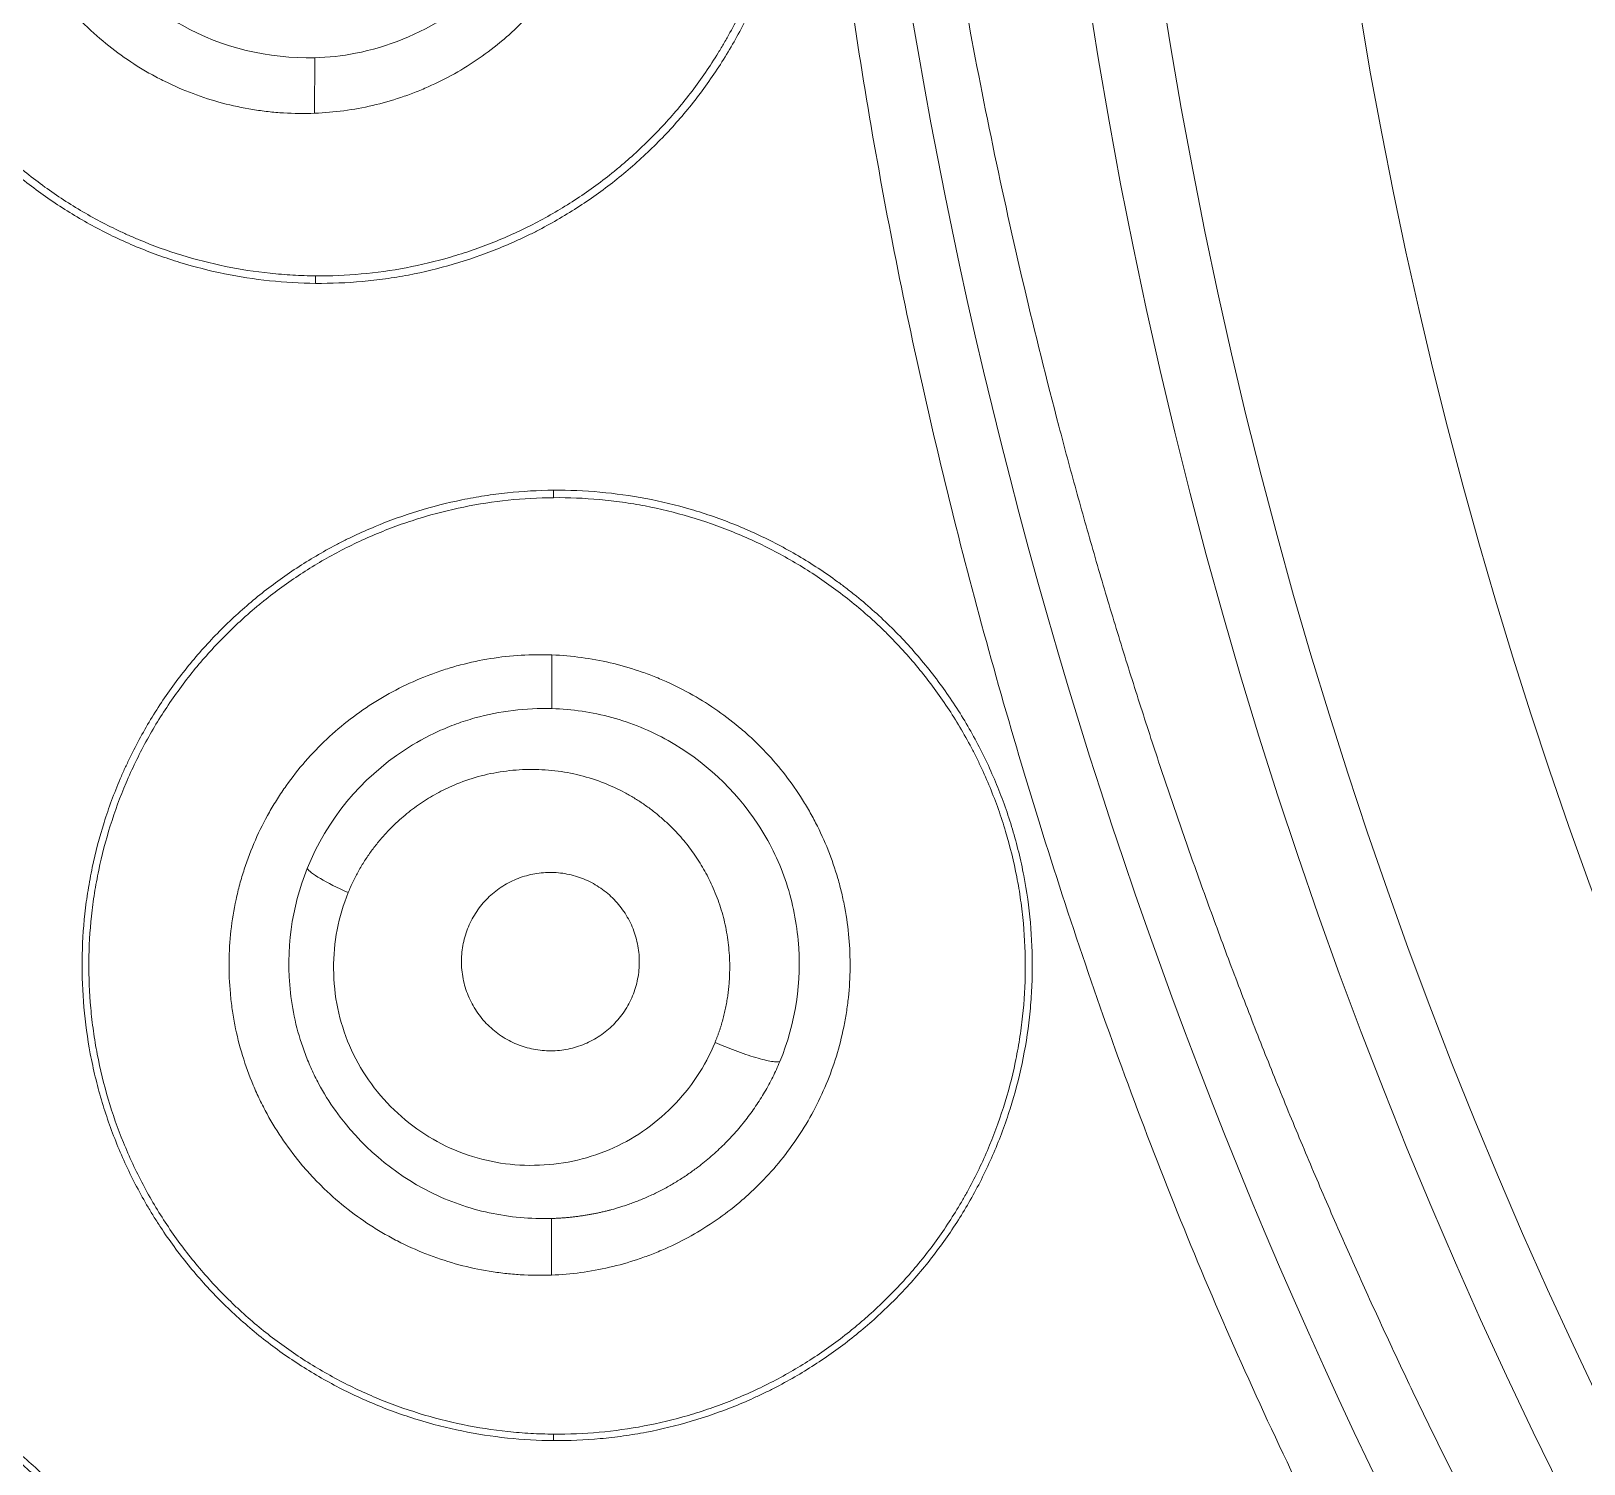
# Model space of a CAD drawing. Extents: x 541 to 1062, y 0 to 382.
# Drawn here: x 864.4 to 872.35, y 264.56 to 271.9 of the extents above; entities that cross this region are included whole.
import ezdxf

# ---------------------------------------------------------------- set-up
doc = ezdxf.new("R2010")
doc.units = 0
doc.header["$LTSCALE"] = 10
doc.header["$MEASUREMENT"] = 0
doc.layers.add('1', color=7, linetype='CONTINUOUS')

msp = doc.modelspace()

# ---------------------------------------------------------------- linework, layer by layer
at = {"layer": '1', "color": 7, "linetype": 'Continuous', "lineweight": 13}
for p, q in [((865.8493, 271.7625), (865.8491, 271.4785)), ((865.8539, 270.6068), (865.8539, 270.6452)), ((867.0731, 269.5466), (867.0731, 269.5085)), ((867.0651, 268.4281), (867.0654, 268.7026)), ((867.0624, 265.8136), (867.0621, 265.5247)), ((867.0731, 264.6764), (867.0731, 264.7095))]:
    msp.add_line(p, q, dxfattribs=at)
at = {"layer": '1', "color": 7, "linetype": 'Continuous', "lineweight": 18}
for radius, start, end in [(45.3527, 90, 267.62063), (41.2, 90, 267.35228), (41.78, 102.53337, 267.39118)]:
    msp.add_arc((895.7003, 276.0745), radius, start, end, dxfattribs=at)
at = {"layer": '1', "color": 7, "linetype": 'Continuous', "lineweight": 13}
for radius, start, end in [(26.1892, 90, 270), (25.8133, 180, 270), (24.8272, 180, 0)]:
    msp.add_arc((895.7003, 276.0745), radius, start, end, dxfattribs=at)
msp.add_ellipse((866.087, 267.504), major_axis=(-0.2776, 0.1137), ratio=0.144323, start_param=0.176548, end_param=1.390659, dxfattribs=at)
at = {"layer": '1', "color": 7, "linetype": 'Continuous', "lineweight": 18}
msp.add_rational_spline([(895.7003, 321.9703), (847.6625, 321.9703), (829.2792, 277.5891), (863.2471, 243.6212)], [1, 0.588455621577, 0.588455621577, 1], degree=3, dxfattribs=at)
at = {"layer": '1', "color": 7, "linetype": 'Continuous', "lineweight": 13}
for points, knots in [([(871.0773, 264.0636), (870.9663, 264.2865), (870.8579, 264.5106), (870.6476, 264.9618), (870.5458, 265.189), (870.2526, 265.8757), (870.0728, 266.3404), (869.7397, 267.2795), (869.5865, 267.7539), (869.3041, 268.7096), (869.1748, 269.1908), (868.9423, 270.1594), (868.8393, 270.6469), (868.6602, 271.6268), (868.5842, 272.1193), (868.397, 273.6019), (868.3264, 274.5971), (868.302, 276.0913), (868.3074, 276.5896), (868.3454, 277.585), (868.3781, 278.0822), (868.4704, 279.074), (868.53, 279.5686), (868.6756, 280.5541), (868.7616, 281.0449), (868.9597, 282.0213), (869.0718, 282.5068), (869.26, 283.2298), (869.3262, 283.4699), (869.4657, 283.948), (869.5391, 284.186), (869.6932, 284.6595), (869.7739, 284.8951), (869.942, 285.3639), (870.0295, 285.597), (870.2105, 286.061), (870.3039, 286.2918), (870.4928, 286.7526), (870.5884, 286.9825), (870.6847, 287.2121)], [0, 0, 0, 0, 0.03125, 0.03125, 0.0625, 0.0625, 0.125, 0.125, 0.1875, 0.1875, 0.25, 0.25, 0.3125, 0.3125, 0.375, 0.375, 0.5, 0.5, 0.5625, 0.5625, 0.625, 0.625, 0.6875, 0.6875, 0.75, 0.75, 0.8125, 0.8125, 0.84375, 0.84375, 0.875, 0.875, 0.90625, 0.90625, 0.9375, 0.9375, 0.96875, 0.96875, 1, 1, 1, 1]), ([(893.8033, 233.7519), (891.6652, 233.8478), (889.5344, 234.1058), (884.7157, 235.0643), (882.0496, 235.8731), (876.9261, 237.9953), (874.4689, 239.3086), (869.858, 242.3896), (867.7042, 244.1571), (863.7829, 248.0784), (862.0154, 250.2322), (858.9344, 254.8431), (857.6211, 257.3003), (855.4989, 262.4238), (854.6901, 265.0899), (853.6082, 270.529), (853.3351, 273.3017), (853.3351, 276.0745)], [0, 0, 0, 0, 0.099316, 0.099316, 0.227986, 0.227986, 0.356655, 0.356655, 0.485324, 0.485324, 0.613993, 0.613993, 0.742662, 0.742662, 0.871331, 0.871331, 1, 1, 1, 1]), ([(864.719, 273.7919), (864.5871, 273.593), (864.4937, 273.2982), (864.5031, 272.9673), (864.5151, 272.8777), (864.5253, 272.8182), (864.5315, 272.7886), (864.5675, 272.6421), (864.6582, 272.4177), (864.8405, 272.1786), (864.9747, 272.0615), (865.0689, 271.9901), (865.1184, 271.9578), (865.376, 271.8143), (865.6136, 271.7568), (865.8493, 271.7631)], [0, 0, 0, 0, 0.25, 0.3125, 0.34375, 0.34375, 0.375, 0.375, 0.5, 0.625, 0.6875, 0.6875, 0.75, 0.75, 1, 1, 1, 1]), ([(865.8493, 271.7631), (865.9195, 271.7649), (865.9895, 271.7724), (866.3903, 271.8499), (866.6965, 272.0464), (866.8927, 272.335)], [0, 0, 0, 0, 0.17202, 0.17202, 1, 1, 1, 1]), ([(867.0652, 268.4273), (866.932, 268.4312), (866.7653, 268.4111), (866.6068, 268.3604), (866.5443, 268.3376), (866.5135, 268.325), (866.4226, 268.2836), (866.1314, 268.1226), (865.911, 267.8576), (865.8108, 267.6089)], [0, 0, 0, 0, 0.25, 0.3125, 0.3125, 0.375, 0.375, 0.5, 1, 1, 1, 1]), ([(868.233, 266.6188), (868.3146, 266.8147), (868.3614, 267.1383), (868.2952, 267.4514), (868.2432, 267.6017), (868.2228, 267.6507), (868.1757, 267.7457), (868.0432, 267.9755), (867.8037, 268.1978), (867.5678, 268.3121), (867.4712, 268.3516), (867.4217, 268.3683), (867.2714, 268.4092), (867.1684, 268.4242), (867.0652, 268.4273)], [0, 0, 0, 0, 0.25, 0.375, 0.375, 0.4375, 0.4375, 0.5, 0.75, 0.8125, 0.8125, 0.875, 0.875, 1, 1, 1, 1]), ([(865.8108, 267.6089), (865.73, 267.4083), (865.6867, 267.0771), (865.7629, 266.7573), (865.8114, 266.6295), (865.8219, 266.6042), (865.8446, 266.5545), (865.881, 266.4811), (866.0392, 266.2264), (866.2503, 266.0456), (866.4899, 265.9258), (866.5392, 265.9049), (866.6401, 265.8696), (866.7947, 265.8262), (866.9555, 265.8117), (867.0624, 265.8147)], [0, 0, 0, 0, 0.25, 0.375, 0.375, 0.40625, 0.40625, 0.4375, 0.5, 0.75, 0.75, 0.8125, 0.8125, 0.875, 1, 1, 1, 1]), ([(868.233, 266.6188), (868.2292, 266.6177), (868.2239, 266.6171), (868.2098, 266.6174), (868.2011, 266.6183), (868.1802, 266.6216), (868.168, 266.6241), (868.1407, 266.6306), (868.1256, 266.6347), (868.0932, 266.6443), (868.076, 266.6498), (868.0406, 266.6617), (868.0225, 266.6682), (867.9863, 266.6817), (867.9684, 266.6888), (867.9336, 266.7029), (867.9168, 266.71), (867.9009, 266.7169)], [0, 0, 0, 0, 0.125, 0.125, 0.25, 0.25, 0.375, 0.375, 0.5, 0.5, 0.625, 0.625, 0.75, 0.75, 0.875, 0.875, 1, 1, 1, 1])]:
    msp.add_open_spline(points, degree=3, knots=knots, dxfattribs=at)
at = {"layer": '1', "color": 7, "linetype": 'Continuous', "lineweight": 18}
for points, knots in [([(870.6847, 287.2121), (870.3513, 286.2913), (869.9734, 285.3795), (869.4037, 283.4931), (869.1759, 282.5332), (868.638, 279.6231), (868.4849, 277.6402), (868.6673, 271.7165), (869.6509, 267.7763), (871.4206, 264.2153)], [0, 0, 0, 0, 0.125, 0.125, 0.25, 0.25, 0.5, 0.5, 1, 1, 1, 1]), ([(870.6847, 287.2121), (870.6804, 287.1969), (870.6717, 287.1663), (870.6583, 287.12), (870.6444, 287.0731), (870.6301, 287.0254), (870.6154, 286.977), (870.6002, 286.9279), (870.5846, 286.8781), (870.5685, 286.8276), (870.552, 286.7764), (870.5351, 286.7245), (870.5178, 286.6719), (870.5, 286.6186), (870.4817, 286.5645), (870.454, 286.4831), (870.4133, 286.3661), (870.3563, 286.2054), (870.2894, 286.0192), (870.223, 285.8359), (870.1623, 285.6687), (870.1127, 285.5311), (870.0687, 285.4081), (870.0303, 285.2997), (869.9974, 285.2061), (869.9599, 285.0978), (869.9174, 284.972), (869.8694, 284.8256), (869.8251, 284.6851), (869.7842, 284.5507), (869.7511, 284.4363), (869.7241, 284.3397), (869.7017, 284.259), (869.6796, 284.1778), (869.6577, 284.0962), (869.636, 284.0142), (869.6146, 283.9318), (869.5933, 283.8489), (869.5723, 283.7656), (869.5514, 283.6819), (869.5308, 283.5977), (869.5104, 283.5132), (869.4902, 283.4282), (869.4702, 283.3427), (869.4505, 283.2569), (869.4309, 283.1706), (869.4116, 283.0838), (869.3925, 282.9967), (869.3736, 282.9091), (869.3549, 282.8211), (869.3364, 282.7326), (869.3182, 282.6438), (869.3002, 282.5545), (869.2823, 282.4647), (869.2648, 282.3746), (869.2474, 282.284), (869.2303, 282.193), (869.2133, 282.1015), (869.1966, 282.0096), (869.1801, 281.9173), (869.1639, 281.8246), (869.1478, 281.7314), (869.132, 281.6378), (869.0947, 281.4129), (869.0393, 281.0565), (868.972, 280.5683), (868.9132, 280.0798), (868.863, 279.5912), (868.8214, 279.1024), (868.7884, 278.6134), (868.7639, 278.1243), (868.748, 277.635), (868.7407, 277.1456), (868.7421, 276.6561), (868.752, 276.1666), (868.7829, 275.3516), (868.8661, 274.2129), (869.0506, 272.7559), (869.3124, 271.3075), (869.5508, 270.2958), (869.7066, 269.7109), (869.7512, 269.5476), (869.7967, 269.3847), (869.8431, 269.2221), (869.8904, 269.06), (869.9387, 268.8982), (869.988, 268.7368), (870.0382, 268.5759), (870.0893, 268.4153), (870.1413, 268.2551), (870.1943, 268.0953), (870.2482, 267.9359), (870.3031, 267.7769), (870.3589, 267.6184), (870.4156, 267.4602), (870.4733, 267.3024), (870.5318, 267.145), (870.5914, 266.988), (870.6518, 266.8314), (870.7132, 266.6752), (870.7755, 266.5194), (870.8388, 266.364), (870.903, 266.209), (870.9681, 266.0544), (871.0341, 265.9002), (871.1011, 265.7465), (871.169, 265.5931), (871.2378, 265.4401), (871.3076, 265.2876), (871.3783, 265.1355), (871.4499, 264.9837), (871.5224, 264.8324), (871.5959, 264.6815), (871.6702, 264.531), (871.7206, 264.431), (871.7457, 264.381)], [0, 0, 0, 0, 0.002013, 0.00406, 0.006141, 0.008255, 0.010404, 0.012587, 0.014804, 0.017054, 0.019339, 0.021659, 0.024012, 0.0264, 0.028822, 0.031278, 0.037363, 0.044606, 0.053007, 0.062567, 0.069447, 0.07566, 0.081208, 0.08609, 0.090305, 0.093855, 0.100687, 0.107229, 0.113482, 0.119447, 0.125125, 0.128667, 0.132224, 0.135796, 0.139383, 0.142986, 0.146604, 0.150237, 0.153885, 0.15755, 0.161229, 0.164924, 0.168635, 0.172361, 0.176104, 0.179861, 0.183635, 0.187424, 0.19123, 0.195051, 0.198888, 0.202741, 0.20661, 0.210495, 0.214396, 0.218314, 0.222247, 0.226197, 0.230163, 0.234145, 0.238144, 0.242159, 0.24619, 0.250238, 0.271211, 0.292139, 0.31303, 0.333888, 0.354719, 0.37553, 0.396326, 0.417112, 0.437895, 0.458681, 0.479474, 0.500282, 0.562582, 0.62487, 0.687301, 0.75003, 0.757225, 0.764414, 0.771598, 0.778777, 0.785951, 0.79312, 0.800285, 0.807445, 0.814602, 0.821755, 0.828904, 0.836049, 0.843192, 0.850332, 0.857469, 0.864603, 0.871736, 0.878866, 0.885995, 0.893122, 0.900248, 0.907372, 0.914496, 0.92162, 0.928743, 0.935865, 0.942988, 0.950111, 0.957235, 0.964359, 0.971484, 0.978611, 0.985739, 0.992868, 1, 1, 1, 1]), ([(865.8539, 270.6068), (865.7748, 270.6075), (865.6179, 270.6165), (865.3863, 270.6522), (865.2342, 270.6909), (865.1211, 270.7256), (865.0836, 270.7381), (865.0088, 270.7651), (864.9718, 270.7795), (864.8622, 270.8253), (864.7198, 270.893), (864.5847, 270.9741), (864.4532, 271.062), (864.3893, 271.1093), (864.3118, 271.1729), (864.2964, 271.1858), (864.2661, 271.212), (864.2211, 271.2518), (864.1777, 271.2931), (864.0932, 271.3776), (863.9864, 271.4954), (863.8912, 271.6236), (863.8243, 271.7237), (863.8027, 271.7577), (863.7715, 271.8098), (863.7613, 271.8273), (863.7414, 271.8625), (863.6928, 271.9511), (863.6158, 272.1145), (863.562, 272.2656), (863.5156, 272.4195), (863.4961, 272.4979), (863.4649, 272.6578), (863.4534, 272.7378), (863.4383, 272.898), (863.4312, 273.0583), (863.4399, 273.219), (863.4525, 273.3396), (863.4577, 273.38), (863.4701, 273.4599), (863.4773, 273.4996), (863.5016, 273.6177), (863.5416, 273.7725), (863.5965, 273.9224), (863.6432, 274.033), (863.6597, 274.0695), (863.6859, 274.1238), (863.6949, 274.1419), (863.7132, 274.1776), (863.76, 274.2662), (863.8531, 274.4188), (863.9481, 274.5451), (864.0239, 274.6362), (864.0499, 274.666), (864.1035, 274.7245), (864.131, 274.7531), (864.2159, 274.8371), (864.3336, 274.9426), (864.5227, 275.0818), (864.6572, 275.1621), (864.7438, 275.2084), (864.7613, 275.2174), (864.7965, 275.2351), (864.8143, 275.2438), (864.8678, 275.2691), (864.9037, 275.285), (865.0122, 275.3301), (865.1589, 275.3828), (865.3096, 275.4213), (865.4623, 275.4526), (865.5397, 275.4646), (865.6964, 275.4812), (865.775, 275.4858), (865.8539, 275.4865)], [0, 0, 0, 0, 0.03125, 0.0625, 0.09375, 0.09375, 0.109375, 0.109375, 0.125, 0.125, 0.15625, 0.1875, 0.1875, 0.21875, 0.21875, 0.226563, 0.226563, 0.234375, 0.25, 0.25, 0.28125, 0.3125, 0.3125, 0.328125, 0.328125, 0.335938, 0.335938, 0.34375, 0.375, 0.40625, 0.40625, 0.4375, 0.4375, 0.46875, 0.46875, 0.5, 0.53125, 0.53125, 0.546875, 0.546875, 0.5625, 0.5625, 0.59375, 0.625, 0.625, 0.640625, 0.640625, 0.648438, 0.648438, 0.65625, 0.6875, 0.71875, 0.71875, 0.734375, 0.734375, 0.75, 0.75, 0.78125, 0.8125, 0.84375, 0.84375, 0.851562, 0.851562, 0.859375, 0.859375, 0.875, 0.875, 0.90625, 0.9375, 0.9375, 0.96875, 0.96875, 1, 1, 1, 1]), ([(865.8539, 275.4442), (865.776, 275.4436), (865.6217, 275.4348), (865.3941, 275.3998), (865.245, 275.3619), (865.1341, 275.328), (865.0973, 275.3158), (865.0424, 275.296), (865.0241, 275.2892), (864.9879, 275.2752), (864.8979, 275.239), (864.7409, 275.1646), (864.5425, 275.0461), (864.4175, 274.954), (864.3417, 274.8922), (864.3266, 274.8796), (864.2969, 274.8541), (864.2528, 274.8154), (864.2103, 274.7752), (864.1275, 274.6931), (864.0227, 274.5785), (863.9293, 274.4539), (863.8635, 274.3567), (863.8423, 274.3236), (863.8014, 274.2562), (863.7816, 274.2218), (863.7253, 274.1178), (863.6575, 273.9762), (863.5771, 273.7554), (863.5379, 273.6025), (863.518, 273.5052), (863.5142, 273.4856), (863.5072, 273.4464), (863.4975, 273.3876), (863.49, 273.3287), (863.4779, 273.2108), (863.4696, 273.0535), (863.4768, 272.8959), (863.4881, 272.7775), (863.4928, 272.738), (863.5015, 272.6788), (863.5046, 272.659), (863.5113, 272.6198), (863.5293, 272.522), (863.5723, 272.3497), (863.6252, 272.2014), (863.6703, 272.0921), (863.6943, 272.0379), (863.7204, 271.9844), (863.7382, 271.9489), (863.7474, 271.9312), (863.7942, 271.8436), (863.8754, 271.7084), (864.0154, 271.5198), (864.1207, 271.4036), (864.2042, 271.32), (864.2329, 271.2927), (864.2912, 271.24), (864.3209, 271.2144), (864.4114, 271.1401), (864.5363, 271.0475), (864.6693, 270.9675), (864.7722, 270.9122), (864.807, 270.8946), (864.86, 270.8694), (864.8778, 270.8612), (864.9135, 270.8453), (865.003, 270.8067), (865.1668, 270.7476), (865.3906, 270.6904), (865.5435, 270.6666), (865.6595, 270.6544), (865.6984, 270.6512), (865.776, 270.6468), (865.8149, 270.6456), (865.8539, 270.6452)], [0, 0, 0, 0, 0.03125, 0.0625, 0.09375, 0.09375, 0.109375, 0.109375, 0.117187, 0.117187, 0.125, 0.15625, 0.1875, 0.21875, 0.21875, 0.226563, 0.226563, 0.234375, 0.25, 0.25, 0.28125, 0.3125, 0.3125, 0.328125, 0.328125, 0.34375, 0.34375, 0.375, 0.40625, 0.4375, 0.4375, 0.445313, 0.445313, 0.453125, 0.46875, 0.46875, 0.5, 0.53125, 0.53125, 0.546875, 0.546875, 0.554688, 0.554688, 0.5625, 0.59375, 0.625, 0.625, 0.640625, 0.648438, 0.648438, 0.65625, 0.65625, 0.6875, 0.71875, 0.75, 0.75, 0.765625, 0.765625, 0.78125, 0.78125, 0.8125, 0.84375, 0.84375, 0.859375, 0.859375, 0.867187, 0.867187, 0.875, 0.90625, 0.9375, 0.96875, 0.96875, 0.984375, 0.984375, 1, 1, 1, 1]), ([(865.8539, 275.4865), (865.9336, 275.4872), (866.0919, 275.4808), (866.3262, 275.4485), (866.4802, 275.4118), (866.5948, 275.3785), (866.6329, 275.3664), (866.7088, 275.3402), (866.7463, 275.3262), (866.8575, 275.2816), (867.0022, 275.2152), (867.1397, 275.135), (867.2736, 275.0478), (867.3388, 275.0008), (867.4179, 274.9373), (867.4336, 274.9244), (867.4645, 274.8983), (867.5104, 274.8586), (867.5546, 274.8173), (867.6408, 274.7328), (867.7499, 274.6147), (867.8474, 274.4858), (867.9159, 274.385), (867.938, 274.3507), (867.9806, 274.2806), (868.001, 274.2452), (868.0593, 274.1377), (868.1294, 273.9912), (868.1845, 273.8387), (868.2202, 273.7219), (868.2367, 273.663), (868.251, 273.6031), (868.26, 273.563), (868.2643, 273.5428), (868.2843, 273.4421), (868.3079, 273.2806), (868.3191, 273.0375), (868.3103, 272.8748), (868.2997, 272.773), (868.2973, 272.7526), (868.292, 272.712), (868.2833, 272.6513), (868.2724, 272.5913), (868.2477, 272.4723), (868.2071, 272.316), (868.1512, 272.1645), (868.1115, 272.0713), (868.1033, 272.0527), (868.0865, 272.0158), (868.0778, 271.9973), (868.0511, 271.9425), (868.0325, 271.9066), (867.9742, 271.8007), (867.8901, 271.6642), (867.7933, 271.537), (867.716, 271.4452), (867.6894, 271.4151), (867.6347, 271.3562), (867.6065, 271.3273), (867.5203, 271.2433), (867.4008, 271.1379), (867.2082, 270.9988), (867.071, 270.9186), (866.9824, 270.8726), (866.9645, 270.8635), (866.9286, 270.846), (866.8746, 270.8204), (866.8199, 270.7969), (866.7097, 270.7527), (866.5606, 270.7012), (866.4072, 270.6642), (866.2905, 270.6421), (866.2513, 270.6356), (866.1724, 270.6246), (866.1327, 270.6201), (866.0135, 270.6094), (865.9338, 270.6061), (865.8539, 270.6068)], [0, 0, 0, 0, 0.03125, 0.0625, 0.09375, 0.09375, 0.109375, 0.109375, 0.125, 0.125, 0.15625, 0.1875, 0.1875, 0.21875, 0.21875, 0.226562, 0.226562, 0.234375, 0.25, 0.25, 0.28125, 0.3125, 0.3125, 0.328125, 0.328125, 0.34375, 0.34375, 0.375, 0.40625, 0.40625, 0.421875, 0.429687, 0.429687, 0.4375, 0.4375, 0.46875, 0.5, 0.53125, 0.53125, 0.539062, 0.539062, 0.546875, 0.5625, 0.5625, 0.59375, 0.625, 0.625, 0.632812, 0.632812, 0.640625, 0.640625, 0.65625, 0.65625, 0.6875, 0.71875, 0.71875, 0.734375, 0.734375, 0.75, 0.75, 0.78125, 0.8125, 0.84375, 0.84375, 0.851562, 0.851562, 0.859375, 0.875, 0.875, 0.90625, 0.9375, 0.9375, 0.953125, 0.953125, 0.96875, 0.96875, 1, 1, 1, 1]), ([(865.8539, 270.6452), (865.9325, 270.6446), (866.0885, 270.6511), (866.3189, 270.6831), (866.4701, 270.7193), (866.5825, 270.7521), (866.6199, 270.764), (866.6942, 270.7897), (866.731, 270.8034), (866.84, 270.8472), (866.9816, 270.9123), (867.1833, 271.0299), (867.3106, 271.1218), (867.3878, 271.1836), (867.4031, 271.1961), (867.4334, 271.2216), (867.4782, 271.2603), (867.5214, 271.3005), (867.6057, 271.3827), (867.7124, 271.4976), (867.8077, 271.6229), (867.8748, 271.7208), (867.8964, 271.7541), (867.9278, 271.8051), (867.9381, 271.8223), (867.9581, 271.8568), (868.007, 271.9435), (868.0848, 272.1039), (868.1395, 272.2524), (868.1869, 272.404), (868.207, 272.4812), (868.2314, 272.5995), (868.2385, 272.639), (868.2507, 272.7181), (868.2558, 272.7577), (868.2681, 272.8766), (868.2766, 273.0354), (868.2693, 273.1949), (868.2597, 273.2947), (868.2575, 273.3147), (868.2527, 273.3547), (868.25, 273.3747), (868.2412, 273.4345), (868.2343, 273.4741), (868.2109, 273.5918), (868.172, 273.7463), (868.118, 273.896), (868.0719, 274.0065), (868.0556, 274.043), (868.0296, 274.0973), (868.0207, 274.1153), (868.0025, 274.1511), (867.9559, 274.2399), (867.863, 274.3928), (867.7679, 274.5192), (867.6666, 274.6408), (867.6129, 274.6993), (867.499, 274.8113), (867.4399, 274.8639), (867.3172, 274.9627), (867.1903, 275.055), (867.0549, 275.1346), (866.9675, 275.1803), (866.9499, 275.1892), (866.9144, 275.2067), (866.8965, 275.2152), (866.8427, 275.24), (866.8066, 275.2556), (866.6976, 275.2996), (866.5502, 275.3507), (866.3988, 275.3873), (866.2838, 275.4092), (866.2452, 275.4156), (866.1675, 275.4265), (866.1284, 275.431), (866.011, 275.4416), (865.9325, 275.4449), (865.8539, 275.4442)], [0, 0, 0, 0, 0.03125, 0.0625, 0.09375, 0.09375, 0.109375, 0.109375, 0.125, 0.125, 0.15625, 0.1875, 0.21875, 0.21875, 0.226563, 0.226563, 0.234375, 0.25, 0.25, 0.28125, 0.3125, 0.3125, 0.328125, 0.328125, 0.335938, 0.335938, 0.34375, 0.375, 0.40625, 0.40625, 0.4375, 0.4375, 0.453125, 0.453125, 0.46875, 0.46875, 0.5, 0.53125, 0.53125, 0.539063, 0.539063, 0.546875, 0.546875, 0.5625, 0.5625, 0.59375, 0.625, 0.625, 0.640625, 0.640625, 0.648438, 0.648438, 0.65625, 0.6875, 0.71875, 0.71875, 0.75, 0.75, 0.78125, 0.78125, 0.8125, 0.84375, 0.84375, 0.851563, 0.851563, 0.859375, 0.859375, 0.875, 0.875, 0.90625, 0.9375, 0.9375, 0.953125, 0.953125, 0.96875, 0.96875, 1, 1, 1, 1]), ([(865.8524, 274.6561), (865.746, 274.6605), (865.641, 274.6542), (865.4855, 274.6296), (865.434, 274.6189), (865.3573, 274.5988), (865.3318, 274.5914), (865.281, 274.5754), (865.256, 274.5667), (865.132, 274.5206), (865.0375, 274.4744), (864.9027, 274.3909), (864.8589, 274.3606), (864.774, 274.2954), (864.7335, 274.2609), (864.6176, 274.1518), (864.5478, 274.0717), (864.4704, 273.9622), (864.4554, 273.9397), (864.4265, 273.8941), (864.4127, 273.871), (864.3732, 273.8008), (864.3254, 273.705), (864.2874, 273.6048), (864.2627, 273.528), (864.2551, 273.5021), (864.2412, 273.4497), (864.2348, 273.4231), (864.2067, 273.2903), (864.1952, 273.1832), (864.1944, 273.0214), (864.1968, 272.9673), (864.2048, 272.8858), (864.2081, 272.8587), (864.2162, 272.8051), (864.2209, 272.7784), (864.2476, 272.6461), (864.2796, 272.5432), (864.3328, 272.4185), (864.3442, 272.3937), (864.368, 272.3449), (864.3805, 272.3209), (864.4197, 272.2502), (864.4764, 272.1591), (864.5419, 272.0742), (864.5943, 272.013), (864.6124, 271.993), (864.6496, 271.9537), (864.6687, 271.9347), (864.7658, 271.8422), (864.8498, 271.777), (864.9625, 271.7064), (864.9854, 271.6928), (865.032, 271.6667), (865.0558, 271.6542), (865.1276, 271.6186), (865.1763, 271.5976), (865.3246, 271.5418), (865.4265, 271.5147), (865.5578, 271.4935), (865.5842, 271.4899), (865.637, 271.484), (865.6634, 271.4817), (865.7428, 271.477), (865.7959, 271.4764), (865.8491, 271.4785)], [0, 0, 0, 0, 0.0625, 0.0625, 0.09375, 0.09375, 0.109375, 0.109375, 0.125, 0.125, 0.1875, 0.1875, 0.21875, 0.21875, 0.25, 0.25, 0.3125, 0.3125, 0.328125, 0.328125, 0.34375, 0.34375, 0.375, 0.40625, 0.40625, 0.421875, 0.421875, 0.4375, 0.4375, 0.5, 0.5, 0.53125, 0.53125, 0.546875, 0.546875, 0.5625, 0.5625, 0.625, 0.625, 0.640625, 0.640625, 0.65625, 0.65625, 0.6875, 0.71875, 0.71875, 0.734375, 0.734375, 0.75, 0.75, 0.8125, 0.8125, 0.828125, 0.828125, 0.84375, 0.84375, 0.875, 0.875, 0.9375, 0.9375, 0.953125, 0.953125, 0.96875, 0.96875, 1, 1, 1, 1]), ([(865.8491, 271.4785), (865.95, 271.4825), (866.049, 271.496), (866.1946, 271.5298), (866.2426, 271.5433), (866.314, 271.5672), (866.3377, 271.5757), (866.3847, 271.5939), (866.4081, 271.6036), (866.5233, 271.6547), (866.6106, 271.7037), (866.7342, 271.7894), (866.7742, 271.82), (866.8323, 271.869), (866.8514, 271.886), (866.8887, 271.9206), (866.9068, 271.9383), (866.9953, 272.0288), (867.0586, 272.1073), (867.1285, 272.2131), (867.142, 272.2346), (867.1681, 272.2785), (867.1806, 272.3009), (867.2167, 272.3691), (867.2384, 272.4153), (867.2966, 272.5566), (867.3263, 272.654), (867.3516, 272.78), (867.356, 272.8054), (867.3637, 272.8567), (867.3669, 272.8822), (867.3747, 272.959), (867.38, 273.0613), (867.3755, 273.1635), (867.3684, 273.2401), (867.3654, 273.2656), (867.3582, 273.3167), (867.3539, 273.3423), (867.3294, 273.4694), (867.3003, 273.5676), (867.2429, 273.7097), (867.2215, 273.7562), (867.1859, 273.8247), (867.1733, 273.8473), (867.1473, 273.8918), (867.1339, 273.9136), (867.0641, 274.0207), (867.0007, 274.1), (866.9122, 274.1914), (866.8941, 274.2093), (866.8568, 274.2443), (866.8376, 274.2614), (866.7794, 274.311), (866.7392, 274.3419), (866.6152, 274.4285), (866.5275, 274.4781), (866.4117, 274.5297), (866.3883, 274.5395), (866.3412, 274.5579), (866.3175, 274.5665), (866.2461, 274.5905), (866.198, 274.6041), (866.0524, 274.6382), (865.9534, 274.6519), (865.8524, 274.6561)], [0, 0, 0, 0, 0.0625, 0.0625, 0.09375, 0.09375, 0.109375, 0.109375, 0.125, 0.125, 0.1875, 0.1875, 0.21875, 0.21875, 0.234375, 0.234375, 0.25, 0.25, 0.3125, 0.3125, 0.328125, 0.328125, 0.34375, 0.34375, 0.375, 0.375, 0.4375, 0.4375, 0.453125, 0.453125, 0.46875, 0.46875, 0.5, 0.53125, 0.53125, 0.546875, 0.546875, 0.5625, 0.5625, 0.625, 0.625, 0.65625, 0.65625, 0.671875, 0.671875, 0.6875, 0.6875, 0.75, 0.75, 0.765625, 0.765625, 0.78125, 0.78125, 0.8125, 0.8125, 0.875, 0.875, 0.890625, 0.890625, 0.90625, 0.90625, 0.9375, 0.9375, 1, 1, 1, 1]), ([(867.0731, 264.6764), (866.9937, 264.677), (866.8362, 264.686), (866.6035, 264.7219), (866.4507, 264.7609), (866.337, 264.7959), (866.2992, 264.8086), (866.224, 264.8358), (866.1869, 264.8504), (866.0769, 264.8965), (865.9339, 264.9648), (865.7983, 265.0468), (865.6663, 265.1356), (865.6021, 265.1835), (865.4778, 265.2864), (865.3594, 265.3946), (865.1995, 265.5727), (865.1047, 265.7019), (865.0491, 265.786), (865.0382, 265.803), (865.0167, 265.8373), (865.0062, 265.8547), (864.9752, 265.907), (864.9556, 265.9423), (864.8994, 266.0492), (864.8319, 266.1947), (864.779, 266.3461), (864.745, 266.4617), (864.7345, 266.5007), (864.7156, 266.5793), (864.707, 266.619), (864.6845, 266.7382), (864.6626, 266.8973), (864.6534, 267.1366), (864.6629, 267.2966), (864.6739, 267.3967), (864.6763, 267.4167), (864.6817, 267.4566), (864.6905, 267.5161), (864.7014, 267.5749), (864.7261, 267.6917), (864.7664, 267.8451), (864.8214, 267.9937), (864.8604, 268.0852), (864.8684, 268.1034), (864.8849, 268.1397), (864.8935, 268.1577), (864.9196, 268.2115), (864.9378, 268.2468), (864.9948, 268.3509), (865.0771, 268.485), (865.1716, 268.6101), (865.247, 268.7006), (865.2729, 268.7302), (865.3262, 268.7883), (865.3537, 268.8168), (865.438, 268.8999), (865.5547, 269.0044), (865.7428, 269.1428), (865.8767, 269.2229), (865.9632, 269.269), (865.9806, 269.278), (866.0158, 269.2957), (866.0335, 269.3044), (866.0867, 269.3296), (866.1225, 269.3454), (866.2307, 269.3904), (866.3771, 269.4431), (866.5277, 269.4815), (866.6423, 269.505), (866.6808, 269.5119), (866.7583, 269.524), (866.7974, 269.529), (866.9151, 269.5415), (866.9939, 269.546), (867.0731, 269.5466)], [0, 0, 0, 0, 0.03125, 0.0625, 0.09375, 0.09375, 0.109375, 0.109375, 0.125, 0.125, 0.15625, 0.1875, 0.1875, 0.21875, 0.21875, 0.25, 0.28125, 0.3125, 0.3125, 0.320313, 0.320313, 0.328125, 0.328125, 0.34375, 0.34375, 0.375, 0.40625, 0.40625, 0.421875, 0.421875, 0.4375, 0.4375, 0.46875, 0.5, 0.53125, 0.53125, 0.539063, 0.539063, 0.546875, 0.5625, 0.5625, 0.59375, 0.625, 0.625, 0.632813, 0.632813, 0.640625, 0.640625, 0.65625, 0.65625, 0.6875, 0.71875, 0.71875, 0.734375, 0.734375, 0.75, 0.75, 0.78125, 0.8125, 0.84375, 0.84375, 0.851563, 0.851563, 0.859375, 0.859375, 0.875, 0.875, 0.90625, 0.9375, 0.9375, 0.953125, 0.953125, 0.96875, 0.96875, 1, 1, 1, 1]), ([(867.0731, 269.5466), (867.1529, 269.5473), (867.3116, 269.5407), (867.5466, 269.5079), (867.7012, 269.4708), (867.8164, 269.437), (867.8547, 269.4247), (867.9308, 269.3982), (867.9684, 269.3841), (868.0799, 269.339), (868.2249, 269.2718), (868.3628, 269.1906), (868.4635, 269.1244), (868.5132, 269.09), (868.5618, 269.0535), (868.594, 269.0287), (868.61, 269.0161), (868.689, 268.952), (868.8095, 268.8439), (868.9725, 268.6653), (869.0694, 268.5355), (869.1375, 268.4338), (869.1595, 268.3992), (869.2015, 268.329), (869.2216, 268.2936), (869.2789, 268.1861), (869.3478, 268.0396), (869.4019, 267.887), (869.4368, 267.7702), (869.4474, 267.7309), (869.462, 267.6713), (869.4666, 267.6513), (869.4754, 267.6114), (869.4958, 267.5116), (869.5211, 267.3313), (869.5276, 267.1703), (869.5265, 267.0493), (869.5245, 266.9887), (869.5201, 266.928), (869.5167, 266.8876), (869.5148, 266.8673), (869.5037, 266.7664), (869.4909, 266.6868), (869.4578, 266.53), (869.417, 266.3754), (869.3612, 266.2252), (869.3136, 266.1143), (869.2967, 266.0776), (869.2615, 266.0055), (869.243, 265.9701), (869.1853, 265.8654), (869.1018, 265.7304), (869.0058, 265.6042), (868.929, 265.513), (868.9026, 265.4831), (868.8618, 265.4392), (868.848, 265.4247), (868.8201, 265.3962), (868.7496, 265.3258), (868.6163, 265.208), (868.425, 265.0694), (868.2884, 264.9893), (868.2001, 264.9433), (868.1823, 264.9343), (868.1466, 264.9167), (868.0929, 264.8912), (868.0384, 264.8677), (867.9287, 264.8234), (867.78, 264.7718), (867.6268, 264.7346), (867.5101, 264.7123), (867.4709, 264.7058), (867.3919, 264.6946), (867.3522, 264.69), (867.233, 264.6792), (867.1532, 264.6758), (867.0731, 264.6764)], [0, 0, 0, 0, 0.03125, 0.0625, 0.09375, 0.09375, 0.109375, 0.109375, 0.125, 0.125, 0.15625, 0.1875, 0.1875, 0.203125, 0.210938, 0.210938, 0.21875, 0.21875, 0.25, 0.28125, 0.3125, 0.3125, 0.328125, 0.328125, 0.34375, 0.34375, 0.375, 0.40625, 0.40625, 0.421875, 0.421875, 0.429688, 0.429688, 0.4375, 0.46875, 0.5, 0.5, 0.515625, 0.523438, 0.523438, 0.53125, 0.53125, 0.5625, 0.5625, 0.59375, 0.625, 0.625, 0.640625, 0.640625, 0.65625, 0.65625, 0.6875, 0.71875, 0.71875, 0.734375, 0.734375, 0.742188, 0.742188, 0.75, 0.78125, 0.8125, 0.84375, 0.84375, 0.851563, 0.851563, 0.859375, 0.875, 0.875, 0.90625, 0.9375, 0.9375, 0.953125, 0.953125, 0.96875, 0.96875, 1, 1, 1, 1]), ([(867.0731, 269.5085), (866.995, 269.5079), (866.9178, 269.5035), (866.7645, 269.4875), (866.6127, 269.4641), (866.4636, 269.4263), (866.3528, 269.3924), (866.3161, 269.3802), (866.2612, 269.3604), (866.243, 269.3536), (866.2068, 269.3396), (866.1168, 269.3035), (865.9602, 269.2293), (865.7622, 269.1112), (865.6376, 269.0196), (865.5621, 268.9581), (865.547, 268.9456), (865.5174, 268.9202), (865.4734, 268.8817), (865.4311, 268.8418), (865.3485, 268.7601), (865.2441, 268.6462), (865.1508, 268.5225), (865.0852, 268.4259), (865.064, 268.3931), (865.0231, 268.3261), (865.0034, 268.292), (864.947, 268.1886), (864.8791, 268.0478), (864.7983, 267.8284), (864.7586, 267.6765), (864.7344, 267.5603), (864.7272, 267.5212), (864.7149, 267.4429), (864.7098, 267.4038), (864.6972, 267.2862), (864.6881, 267.1293), (864.6945, 266.972), (864.7052, 266.8539), (864.7097, 266.8145), (864.7208, 266.7356), (864.7274, 266.6962), (864.7498, 266.579), (864.7873, 266.4253), (864.8656, 266.2023), (864.9326, 266.0586), (864.9885, 265.9527), (865.008, 265.918), (865.0485, 265.8498), (865.0695, 265.8163), (865.1348, 265.7177), (865.228, 265.5911), (865.3333, 265.4741), (865.403, 265.404), (865.4171, 265.3901), (865.4457, 265.3627), (865.4602, 265.3491), (865.5041, 265.3091), (865.5339, 265.2832), (865.6249, 265.2082), (865.7503, 265.1146), (865.8839, 265.034), (865.9871, 264.9783), (866.022, 264.9606), (866.0929, 264.9267), (866.1289, 264.9106), (866.2373, 264.8653), (866.3837, 264.8123), (866.6085, 264.7548), (866.7618, 264.7309), (866.8782, 264.7186), (866.9172, 264.7155), (866.9951, 264.7111), (867.034, 264.7098), (867.0731, 264.7095)], [0, 0, 0, 0, 0.03125, 0.03125, 0.0625, 0.09375, 0.09375, 0.109375, 0.109375, 0.117188, 0.117188, 0.125, 0.15625, 0.1875, 0.21875, 0.21875, 0.226563, 0.226563, 0.234375, 0.25, 0.25, 0.28125, 0.3125, 0.3125, 0.328125, 0.328125, 0.34375, 0.34375, 0.375, 0.40625, 0.4375, 0.4375, 0.453125, 0.453125, 0.46875, 0.46875, 0.5, 0.53125, 0.53125, 0.546875, 0.546875, 0.5625, 0.5625, 0.59375, 0.625, 0.65625, 0.65625, 0.671875, 0.671875, 0.6875, 0.6875, 0.71875, 0.75, 0.75, 0.757813, 0.757813, 0.765625, 0.765625, 0.78125, 0.78125, 0.8125, 0.84375, 0.84375, 0.859375, 0.859375, 0.875, 0.875, 0.90625, 0.9375, 0.96875, 0.96875, 0.984375, 0.984375, 1, 1, 1, 1]), ([(867.0731, 264.7095), (867.1518, 264.7089), (867.23, 264.7122), (867.3849, 264.7262), (867.5385, 264.7476), (867.6896, 264.7839), (867.8019, 264.8167), (867.8392, 264.8286), (867.9134, 264.8543), (867.9502, 264.868), (868.0589, 264.9117), (868.2002, 264.9767), (868.4013, 265.0939), (868.5281, 265.1854), (868.605, 265.2468), (868.6203, 265.2594), (868.6504, 265.2847), (868.695, 265.3232), (868.7381, 265.3631), (868.822, 265.4449), (868.9283, 265.5591), (869.0234, 265.6835), (869.0903, 265.7807), (869.1119, 265.8138), (869.1432, 265.8644), (869.1534, 265.8814), (869.1734, 265.9157), (869.2224, 266.0019), (869.3002, 266.1613), (869.3551, 266.3088), (869.4028, 266.4593), (869.4231, 266.5361), (869.4437, 266.634), (869.4476, 266.6537), (869.4549, 266.6931), (869.465, 266.7522), (869.4729, 266.8114), (869.4857, 266.9299), (869.4949, 267.0882), (869.4885, 267.2472), (869.4776, 267.3667), (869.4729, 267.4066), (869.4616, 267.4864), (869.4549, 267.5261), (869.4321, 267.6441), (869.3939, 267.7989), (869.3407, 267.949), (869.2951, 268.0597), (869.2709, 268.1146), (869.2445, 268.1688), (869.2264, 268.2048), (869.2171, 268.2227), (869.1697, 268.3114), (869.0874, 268.4483), (868.945, 268.6392), (868.8377, 268.7568), (868.7666, 268.8273), (868.7522, 268.8413), (868.7231, 268.8687), (868.6789, 268.9093), (868.6336, 268.9479), (868.5413, 269.0228), (868.4139, 269.116), (868.2781, 269.1962), (868.173, 269.2514), (868.1374, 269.269), (868.0653, 269.3025), (868.029, 269.3182), (867.9194, 269.3627), (867.7713, 269.4143), (867.6194, 269.4511), (867.504, 269.4732), (867.4654, 269.4796), (867.3875, 269.4906), (867.3483, 269.4951), (867.2305, 269.5059), (867.1518, 269.5091), (867.0731, 269.5085)], [0, 0, 0, 0, 0.03125, 0.03125, 0.0625, 0.09375, 0.09375, 0.109375, 0.109375, 0.125, 0.125, 0.15625, 0.1875, 0.21875, 0.21875, 0.226562, 0.226562, 0.234375, 0.25, 0.25, 0.28125, 0.3125, 0.3125, 0.328125, 0.328125, 0.335937, 0.335937, 0.34375, 0.375, 0.40625, 0.40625, 0.4375, 0.4375, 0.445312, 0.445312, 0.453125, 0.46875, 0.46875, 0.5, 0.53125, 0.53125, 0.546875, 0.546875, 0.5625, 0.5625, 0.59375, 0.625, 0.625, 0.640625, 0.648437, 0.648437, 0.65625, 0.65625, 0.6875, 0.71875, 0.75, 0.75, 0.757812, 0.757812, 0.765625, 0.78125, 0.78125, 0.8125, 0.84375, 0.84375, 0.859375, 0.859375, 0.875, 0.875, 0.90625, 0.9375, 0.9375, 0.953125, 0.953125, 0.96875, 0.96875, 1, 1, 1, 1]), ([(867.0654, 268.7026), (866.9588, 268.7068), (866.8538, 268.7004), (866.6985, 268.6755), (866.6471, 268.6646), (866.5705, 268.6444), (866.5451, 268.637), (866.4945, 268.6209), (866.4695, 268.6122), (866.3459, 268.566), (866.2518, 268.5198), (866.1177, 268.4365), (866.0741, 268.4064), (865.9896, 268.3414), (865.9493, 268.3071), (865.8341, 268.1986), (865.7647, 268.119), (865.6877, 268.0103), (865.6728, 267.9881), (865.644, 267.9428), (865.6302, 267.9198), (865.5907, 267.8502), (865.543, 267.7551), (865.505, 267.6556), (865.4802, 267.5793), (865.4725, 267.5536), (865.4585, 267.5017), (865.4521, 267.4753), (865.4235, 267.3431), (865.4116, 267.2365), (865.4099, 267.0754), (865.4121, 267.0215), (865.4196, 266.9404), (865.4228, 266.9132), (865.4305, 266.8595), (865.4351, 266.8328), (865.4611, 266.7004), (865.4925, 266.5974), (865.5449, 266.4725), (865.5561, 266.4477), (865.5798, 266.3986), (865.5922, 266.3744), (865.6311, 266.3032), (865.6876, 266.2115), (865.7528, 266.1262), (865.805, 266.0646), (865.823, 266.0444), (865.8601, 266.005), (865.8792, 265.9857), (865.9765, 265.8922), (866.0607, 265.8264), (866.1735, 265.7552), (866.1965, 265.7415), (866.2431, 265.7152), (866.2669, 265.7026), (866.3391, 265.6666), (866.388, 265.6453), (866.5368, 265.589), (866.6389, 265.5615), (866.7703, 265.5401), (866.7968, 265.5364), (866.8497, 265.5305), (866.8762, 265.5282), (866.9557, 265.5232), (867.0089, 265.5226), (867.0621, 265.5247)], [0, 0, 0, 0, 0.0625, 0.0625, 0.09375, 0.09375, 0.109375, 0.109375, 0.125, 0.125, 0.1875, 0.1875, 0.21875, 0.21875, 0.25, 0.25, 0.3125, 0.3125, 0.328125, 0.328125, 0.34375, 0.34375, 0.375, 0.40625, 0.40625, 0.421875, 0.421875, 0.4375, 0.4375, 0.5, 0.5, 0.53125, 0.53125, 0.546875, 0.546875, 0.5625, 0.5625, 0.625, 0.625, 0.640625, 0.640625, 0.65625, 0.65625, 0.6875, 0.71875, 0.71875, 0.734375, 0.734375, 0.75, 0.75, 0.8125, 0.8125, 0.828125, 0.828125, 0.84375, 0.84375, 0.875, 0.875, 0.9375, 0.9375, 0.953125, 0.953125, 0.96875, 0.96875, 1, 1, 1, 1]), ([(867.0621, 265.5247), (867.1633, 265.5286), (867.2625, 265.5419), (867.4082, 265.5756), (867.4563, 265.5891), (867.5277, 265.6129), (867.5513, 265.6214), (867.5984, 265.6396), (867.6218, 265.6493), (867.7369, 265.7001), (867.8241, 265.749), (867.9475, 265.8343), (867.9875, 265.8647), (868.0455, 265.9135), (868.0645, 265.9304), (868.1017, 265.9648), (868.1199, 265.9824), (868.2082, 266.0724), (868.2715, 266.1504), (868.3553, 266.2766), (868.3814, 266.3202), (868.4297, 266.4106), (868.4515, 266.4566), (868.51, 266.5971), (868.5399, 266.6941), (868.5657, 266.8195), (868.5703, 266.8447), (868.5782, 266.8957), (868.5816, 266.9213), (868.5897, 266.998), (868.5926, 267.0491), (868.594, 267.2023), (868.5852, 267.3044), (868.5613, 267.4319), (868.5559, 267.4572), (868.544, 267.5074), (868.5374, 267.5323), (868.516, 267.6063), (868.4827, 267.7031), (868.4402, 267.7966), (868.4048, 267.8653), (868.3924, 267.888), (868.3664, 267.9329), (868.3529, 267.9549), (868.2831, 268.063), (868.2197, 268.1429), (868.131, 268.235), (868.1128, 268.253), (868.0754, 268.2883), (868.0562, 268.3055), (867.9976, 268.3556), (867.9572, 268.3869), (867.8324, 268.4743), (867.7443, 268.5242), (867.6279, 268.5762), (867.6043, 268.586), (867.5568, 268.6045), (867.533, 268.6131), (867.4611, 268.6373), (867.4127, 268.651), (867.2662, 268.6851), (867.1667, 268.6986), (867.0654, 268.7026)], [0, 0, 0, 0, 0.0625, 0.0625, 0.09375, 0.09375, 0.109375, 0.109375, 0.125, 0.125, 0.1875, 0.1875, 0.21875, 0.21875, 0.234375, 0.234375, 0.25, 0.25, 0.3125, 0.3125, 0.34375, 0.34375, 0.375, 0.375, 0.4375, 0.4375, 0.453125, 0.453125, 0.46875, 0.46875, 0.5, 0.5, 0.5625, 0.5625, 0.578125, 0.578125, 0.59375, 0.59375, 0.625, 0.65625, 0.65625, 0.671875, 0.671875, 0.6875, 0.6875, 0.75, 0.75, 0.765625, 0.765625, 0.78125, 0.78125, 0.8125, 0.8125, 0.875, 0.875, 0.890625, 0.890625, 0.90625, 0.90625, 0.9375, 0.9375, 1, 1, 1, 1]), ([(867.9009, 266.7169), (867.9029, 266.7217), (867.9068, 266.7313), (867.9123, 266.7457), (867.9177, 266.7602), (867.9228, 266.7748), (867.9277, 266.7894), (867.9323, 266.804), (867.9367, 266.8188), (867.9409, 266.8335), (867.9448, 266.8484), (867.9485, 266.8633), (867.952, 266.8782), (867.9552, 266.8933), (867.9582, 266.9083), (867.961, 266.9235), (867.9636, 266.9387), (867.9659, 266.9539), (867.968, 266.9692), (867.9698, 266.9846), (867.9714, 267.0001), (867.9728, 267.0155), (867.9739, 267.0311), (867.9749, 267.0467), (867.9755, 267.0624), (867.976, 267.0781), (867.9762, 267.0939), (867.9762, 267.1399), (867.9718, 267.2157), (867.9547, 267.32), (867.9268, 267.4215), (867.8893, 267.517), (867.8442, 267.6057), (867.7928, 267.6867), (867.7341, 267.7619), (867.677, 267.822), (867.6249, 267.8693), (867.5802, 267.9057), (867.534, 267.9393), (867.4863, 267.9701), (867.4371, 267.9981), (867.3863, 268.0233), (867.3113, 268.0555), (867.2097, 268.0884), (867.0798, 268.112), (866.9475, 268.1184), (866.8154, 268.1085), (866.6863, 268.0816), (866.5725, 268.0416), (866.474, 267.9939), (866.3899, 267.9425), (866.311, 267.8828), (866.2547, 267.8309), (866.2173, 267.7919), (866.1966, 267.769), (866.1767, 267.7457), (866.1576, 267.7218), (866.1392, 267.6974), (866.1217, 267.6726), (866.1049, 267.6473), (866.089, 267.6214), (866.0738, 267.5951), (866.0594, 267.5683), (866.0458, 267.541), (866.0329, 267.5133), (866.025, 267.4944), (866.0211, 267.485)], [0, 0, 0, 0, 0.004847, 0.009683, 0.014509, 0.019326, 0.024135, 0.028937, 0.033733, 0.038525, 0.043314, 0.048101, 0.052888, 0.057674, 0.062463, 0.067254, 0.072049, 0.076849, 0.081656, 0.08647, 0.091293, 0.096126, 0.10097, 0.105826, 0.110695, 0.115579, 0.120479, 0.125396, 0.15843, 0.190966, 0.223382, 0.256057, 0.286095, 0.315713, 0.345194, 0.374828, 0.392983, 0.410947, 0.428774, 0.446518, 0.464235, 0.481982, 0.499814, 0.541157, 0.58253, 0.624627, 0.666687, 0.708223, 0.749917, 0.781233, 0.812341, 0.84353, 0.875089, 0.884887, 0.894622, 0.904302, 0.913937, 0.923533, 0.933101, 0.942648, 0.952184, 0.961717, 0.971256, 0.980811, 0.990389, 1, 1, 1, 1]), ([(866.6013, 267.1344), (866.6015, 267.1648), (866.6047, 267.1946), (866.6136, 267.2384), (866.6173, 267.2529), (866.6262, 267.2816), (866.6314, 267.2958), (866.6488, 267.3371), (866.6629, 267.3631), (866.6878, 267.4), (866.6968, 267.412), (866.7158, 267.435), (866.7257, 267.4459), (866.7571, 267.477), (866.7799, 267.4956), (866.8169, 267.5202), (866.8296, 267.5278), (866.8556, 267.5417), (866.8821, 267.5542), (866.9097, 267.5641), (866.9378, 267.5726), (866.9522, 267.5763), (866.9956, 267.585), (867.0248, 267.588), (867.0688, 267.5882), (867.0835, 267.5875), (867.113, 267.5848), (867.1278, 267.5827), (867.1714, 267.5743), (867.1996, 267.5659), (867.2408, 267.5492), (867.2544, 267.5429), (867.281, 267.529), (867.2938, 267.5214), (867.3311, 267.4969), (867.3543, 267.4783), (867.3865, 267.4466), (867.3968, 267.4354), (867.4161, 267.4123), (867.4341, 267.3884), (867.4497, 267.3628), (867.4641, 267.3364), (867.4707, 267.3227), (867.4885, 267.2808), (867.4974, 267.2521), (867.5065, 267.208), (867.5088, 267.1931), (867.512, 267.1629), (867.5128, 267.1477), (867.5129, 267.1325)], [0, 0, 0, 0, 0.0625, 0.0625, 0.09375, 0.09375, 0.125, 0.125, 0.1875, 0.1875, 0.21875, 0.21875, 0.25, 0.25, 0.3125, 0.3125, 0.34375, 0.34375, 0.375, 0.40625, 0.40625, 0.4375, 0.4375, 0.5, 0.5, 0.53125, 0.53125, 0.5625, 0.5625, 0.625, 0.625, 0.65625, 0.65625, 0.6875, 0.6875, 0.75, 0.75, 0.78125, 0.78125, 0.8125, 0.84375, 0.84375, 0.875, 0.875, 0.9375, 0.9375, 0.96875, 0.96875, 1, 1, 1, 1]), ([(866.0211, 267.485), (865.9703, 267.3608), (865.9453, 267.2312), (865.9472, 266.9555), (865.9746, 266.824), (866.0808, 266.5766), (866.1583, 266.4656), (866.3545, 266.2765), (866.4666, 266.2045), (866.7117, 266.1082), (866.8411, 266.0851), (867.11, 266.0891), (867.2373, 266.1156), (867.4799, 266.2189), (867.5868, 266.2912), (867.7772, 266.4833), (867.8502, 266.5932), (867.9009, 266.7169)], [0, 0, 0, 0, 0.125, 0.125, 0.25, 0.25, 0.375, 0.375, 0.5, 0.5, 0.625, 0.625, 0.75, 0.75, 0.875, 0.875, 1, 1, 1, 1]), ([(867.5129, 267.1325), (867.5131, 267.1019), (867.5102, 267.0719), (867.5016, 267.0277), (867.498, 267.013), (867.4893, 266.9841), (867.4842, 266.9697), (867.467, 266.928), (867.453, 266.9017), (867.4282, 266.8643), (867.4192, 266.8522), (867.4002, 266.829), (867.3903, 266.8179), (867.3588, 266.7864), (867.336, 266.7676), (867.2988, 266.7426), (867.286, 266.7349), (867.26, 266.7209), (867.2333, 266.7082), (867.2056, 266.6982), (867.1773, 266.6895), (867.1627, 266.6858), (867.119, 266.6769), (867.0897, 266.674), (867.0454, 266.6738), (867.0305, 266.6744), (867.0008, 266.6772), (866.9859, 266.6793), (866.9421, 266.6878), (866.9137, 266.6963), (866.8722, 266.7133), (866.8585, 266.7197), (866.8318, 266.7337), (866.819, 266.7414), (866.7815, 266.7662), (866.7583, 266.7851), (866.7259, 266.8172), (866.7157, 266.8285), (866.6964, 266.8518), (866.6784, 266.876), (866.6629, 266.9019), (866.6485, 266.9287), (866.642, 266.9426), (866.6245, 266.9848), (866.6158, 267.0137), (866.607, 267.0583), (866.6048, 267.0734), (866.6019, 267.1039), (866.6013, 267.1191), (866.6013, 267.1344)], [0, 0, 0, 0, 0.0625, 0.0625, 0.09375, 0.09375, 0.125, 0.125, 0.1875, 0.1875, 0.21875, 0.21875, 0.25, 0.25, 0.3125, 0.3125, 0.34375, 0.34375, 0.375, 0.40625, 0.40625, 0.4375, 0.4375, 0.5, 0.5, 0.53125, 0.53125, 0.5625, 0.5625, 0.625, 0.625, 0.65625, 0.65625, 0.6875, 0.6875, 0.75, 0.75, 0.78125, 0.78125, 0.8125, 0.84375, 0.84375, 0.875, 0.875, 0.9375, 0.9375, 0.96875, 0.96875, 1, 1, 1, 1]), ([(862.7852, 265.1661), (862.8631, 265.1668), (863.018, 265.1607), (863.2475, 265.129), (863.3987, 265.0929), (863.5114, 265.06), (863.5489, 265.0481), (863.6235, 265.0222), (863.6603, 265.0084), (863.7695, 264.9644), (863.9117, 264.8988), (864.0469, 264.8194), (864.1457, 264.7545), (864.1945, 264.7208), (864.2422, 264.685), (864.2738, 264.6607), (864.2895, 264.6483), (864.3672, 264.5854), (864.4855, 264.4792), (864.6457, 264.3037), (864.7408, 264.176), (864.8077, 264.0759), (864.8293, 264.0418), (864.8705, 263.9728), (864.8902, 263.9379), (864.9464, 263.8321), (865.0138, 263.6879), (865.0666, 263.5377), (865.1006, 263.4227), (865.111, 263.384), (865.1299, 263.3058), (865.1383, 263.2666), (865.1605, 263.1488), (865.182, 262.9914), (865.1877, 262.8334), (865.1861, 262.7146), (865.1846, 262.675), (865.1795, 262.5956), (865.176, 262.5558), (865.1625, 262.4374), (865.1496, 262.3596), (865.1164, 262.2063), (865.0758, 262.0552), (865.0205, 261.9085), (864.9733, 261.8001), (864.9567, 261.7645), (864.922, 261.6944), (864.9038, 261.6599), (864.847, 261.5581), (864.765, 261.4268), (864.6707, 261.3041), (864.6079, 261.2301), (864.5951, 261.2155), (864.5692, 261.1865), (864.5561, 261.1721), (864.5161, 261.1294), (864.4889, 261.1018), (864.4055, 261.0212), (864.2898, 260.9197), (864.1653, 260.8302), (864.0685, 260.7675), (864.0357, 260.7473), (863.969, 260.7086), (863.935, 260.6899), (863.8317, 260.6364), (863.6916, 260.5724), (863.4745, 260.4975), (863.3251, 260.4615), (863.2113, 260.44), (863.173, 260.4337), (863.096, 260.423), (863.0573, 260.4185), (862.9411, 260.4081), (862.8634, 260.405), (862.7852, 260.4057)], [0, 0, 0, 0, 0.03125, 0.0625, 0.09375, 0.09375, 0.109375, 0.109375, 0.125, 0.125, 0.15625, 0.1875, 0.1875, 0.203125, 0.210938, 0.210938, 0.21875, 0.21875, 0.25, 0.28125, 0.3125, 0.3125, 0.328125, 0.328125, 0.34375, 0.34375, 0.375, 0.40625, 0.40625, 0.421875, 0.421875, 0.4375, 0.4375, 0.46875, 0.5, 0.5, 0.515625, 0.515625, 0.53125, 0.53125, 0.5625, 0.5625, 0.59375, 0.625, 0.625, 0.640625, 0.640625, 0.65625, 0.65625, 0.6875, 0.71875, 0.71875, 0.726563, 0.726563, 0.734375, 0.734375, 0.75, 0.75, 0.78125, 0.8125, 0.8125, 0.828125, 0.828125, 0.84375, 0.84375, 0.875, 0.90625, 0.9375, 0.9375, 0.953125, 0.953125, 0.96875, 0.96875, 1, 1, 1, 1]), ([(862.7852, 260.4359), (862.8622, 260.4352), (862.9385, 260.4383), (863.0898, 260.4517), (863.2397, 260.4724), (863.387, 260.5074), (863.4965, 260.5392), (863.5329, 260.5507), (863.5871, 260.5693), (863.6052, 260.5757), (863.641, 260.589), (863.7299, 260.6233), (863.885, 260.6941), (864.0812, 260.8076), (864.2049, 260.8961), (864.295, 260.9675), (864.3246, 260.9921), (864.3821, 261.0425), (864.4102, 261.0684), (864.4925, 261.1478), (864.5966, 261.2586), (864.6898, 261.3793), (864.7555, 261.4736), (864.7767, 261.5057), (864.8176, 261.5712), (864.8374, 261.6046), (864.8941, 261.7061), (864.9626, 261.8442), (865.0444, 262.0601), (865.0849, 262.2098), (865.1056, 262.3053), (865.1095, 262.3245), (865.1169, 262.363), (865.1203, 262.3824), (865.1299, 262.4405), (865.1353, 262.4792), (865.1486, 262.5956), (865.1585, 262.751), (865.153, 262.907), (865.143, 263.0243), (865.1386, 263.0634), (865.1279, 263.1417), (865.1215, 263.1809), (865.0996, 263.2975), (865.0626, 263.4503), (864.9849, 263.6722), (864.9182, 263.8152), (864.8623, 263.9204), (864.8428, 263.955), (864.8024, 264.0227), (864.7814, 264.0559), (864.716, 264.1538), (864.6227, 264.2794), (864.5172, 264.3953), (864.4334, 264.4785), (864.4047, 264.5057), (864.3461, 264.5583), (864.3163, 264.5837), (864.2254, 264.6575), (864.1, 264.7492), (863.9665, 264.828), (863.8633, 264.8821), (863.8284, 264.8994), (863.7575, 264.9322), (863.7218, 264.9476), (863.614, 264.9911), (863.4686, 265.0416), (863.3197, 265.0775), (863.2068, 265.099), (863.1689, 265.1052), (863.0927, 265.1158), (863.0544, 265.1202), (862.9391, 265.1306), (862.8622, 265.1337), (862.7852, 265.133)], [0, 0, 0, 0, 0.03125, 0.03125, 0.0625, 0.09375, 0.09375, 0.109375, 0.109375, 0.117187, 0.117187, 0.125, 0.15625, 0.1875, 0.21875, 0.21875, 0.234375, 0.234375, 0.25, 0.25, 0.28125, 0.3125, 0.3125, 0.328125, 0.328125, 0.34375, 0.34375, 0.375, 0.40625, 0.4375, 0.4375, 0.445312, 0.445312, 0.453125, 0.453125, 0.46875, 0.46875, 0.5, 0.53125, 0.53125, 0.546875, 0.546875, 0.5625, 0.5625, 0.59375, 0.625, 0.65625, 0.65625, 0.671875, 0.671875, 0.6875, 0.6875, 0.71875, 0.75, 0.75, 0.765625, 0.765625, 0.78125, 0.78125, 0.8125, 0.84375, 0.84375, 0.859375, 0.859375, 0.875, 0.875, 0.90625, 0.9375, 0.9375, 0.953125, 0.953125, 0.96875, 0.96875, 1, 1, 1, 1])]:
    msp.add_open_spline(points, degree=3, knots=knots, dxfattribs=at)
at = {"layer": '1', "color": 7, "linetype": 'Continuous', "lineweight": 13}
msp.add_rational_spline([(867.0624, 265.8147), (867.2213, 265.8193), (867.3794, 265.8521), (867.8384, 266.0425), (868.0989, 266.2966), (868.233, 266.6188)], [0.999999908792, 0.999999905357, 0.999999901668, 0.999999889929, 0.999999881668, 0.999999875721], degree=3, knots=[0, 0, 0, 0, 0.319901, 0.319901, 1, 1, 1, 1], dxfattribs=at)

doc.saveas('drawing.dxf')
